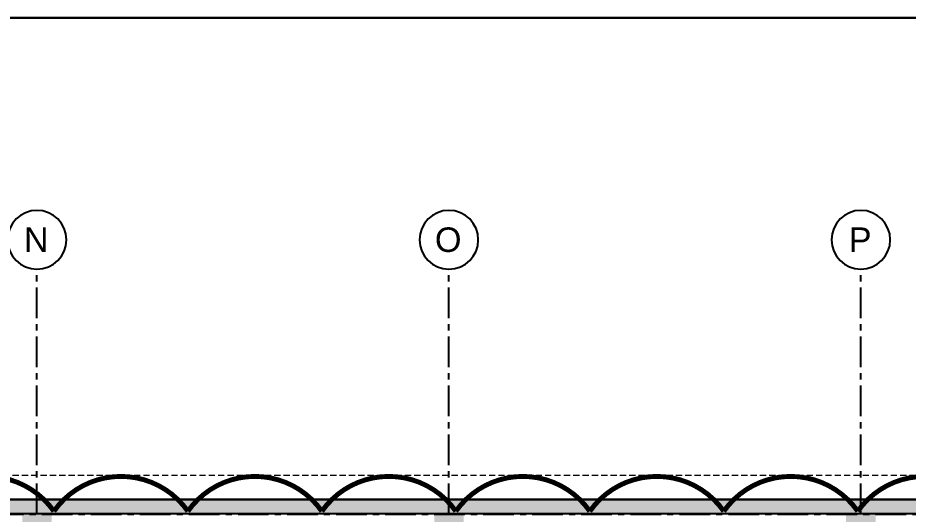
# Model space of a CAD drawing. Header units: millimetres. Extents: x -379292 to 1221486, y 92049 to 447512.
# Drawn here: x -141845 to -123689, y 278119 to 288249 of the extents above; entities that cross this region are included whole.
import ezdxf
from ezdxf.enums import TextEntityAlignment as Align
from ezdxf.lldxf.tags import DXFTag

# ---------------------------------------------------------------- set-up
doc = ezdxf.new("R2010")
doc.units = ezdxf.units.MM
doc.linetypes.add('CENTER', pattern=[2, 1.25, -0.25, 0.25, -0.25])
doc.linetypes.add('HIDDEN', pattern=[9.525, 6.35, -3.175])
for name, color, linetype in [('05_AXIS', 211, 'CENTER'), ('05_AXIS NAME', 7, 'Continuous'), ('05_HATCH CONCRETE', 141, 'Continuous'), ('05_HATCH SOLID-2', 253, 'Continuous'), ('AIRONN ZONLAMA', 4, 'Continuous')]:
    doc.layers.add(name, color=color, linetype=linetype)
doc.layers.add('06_FORMWORK HIDDEN', color=252, linetype='HIDDEN2', lineweight=0)
doc.styles.add('YAZI-5', font='arial.ttf', dxfattribs={"height": 5})
tags = doc.linetypes.add('HIDDEN2', pattern=[0.1875, 0.125, -0.0625]).pattern_tags.tags
tags[6:7] = [DXFTag(74, 4), DXFTag(75, 0), DXFTag(340, '0'), DXFTag(46, 0.0), DXFTag(50, 0.0), DXFTag(44, 0.0), DXFTag(45, 0.0)]
tags[4:5] = [DXFTag(74, 4), DXFTag(75, 0), DXFTag(340, '0'), DXFTag(46, 0.0), DXFTag(50, 0.0), DXFTag(44, 0.0), DXFTag(45, 0.0)]

# ---------------------------------------------------------------- blocks, each defined once
blk = doc.blocks.new('AWAKS ADI')
at = {"layer": '05_AXIS NAME', "color": 2}
blk.add_circle((0, 0), 6, dxfattribs=at)
at = {"layer": '05_AXIS NAME', "style": 'YAZI-5'}
blk.add_attdef('AKSADI', text='', height=5, dxfattribs=at).set_placement((0, 0), align=Align.MIDDLE_CENTER)
blk = doc.blocks.new('202_Aks')
at = {"layer": '05_AXIS', "ltscale": 500}
for p, q in [((99900, 0), (99900, 5000)), ((108300, 0), (108300, 5000)), ((116700, 0), (116700, 5000)), ((-5000, 0), (142900, 0))]:
    blk.add_line(p, q, dxfattribs=at)
at = {"layer": '05_AXIS NAME'}
ref = blk.add_blockref('AWAKS ADI', (99900, 5600), dxfattribs=dict(at, xscale=-100, yscale=100, zscale=100))
ref.add_attrib('AKSADI', 'N', dxfattribs={"height": 500, "style": 'YAZI-5'}).set_placement((99886, 5602), align=Align.MIDDLE_CENTER)
ref = blk.add_blockref('AWAKS ADI', (108300, 5600), dxfattribs=dict(at, xscale=-100, yscale=100, zscale=100))
ref.add_attrib('AKSADI', 'O', dxfattribs={"height": 500, "style": 'YAZI-5'}).set_placement((108286, 5602), align=Align.MIDDLE_CENTER)
ref = blk.add_blockref('AWAKS ADI', (116700, 5600), dxfattribs=dict(at, xscale=-100, yscale=100, zscale=100))
ref.add_attrib('AKSADI', 'P', dxfattribs={"height": 500, "style": 'YAZI-5'}).set_placement((116686, 5602), align=Align.MIDDLE_CENTER)
blk = doc.blocks.new('OtoParkBodrumKatMimari')
at = {"layer": '05_HATCH CONCRETE'}
h = blk.add_hatch(dxfattribs=at)
h.set_pattern_fill('ANSI33', color=8, scale=15, angle=180, style=0)
h.set_pattern_definition([(225, (905000, -3e-07), (67.351921, -67.351921), []), (225, (904932.65, -3e-07), (67.351921, -67.351921), [47.625, -23.8125])])
h.paths.add_polyline_path([(96200, 177300), (96200, 177000), (96800, 177000), (96800, 177300), (104600, 177300), (104600, 177000), (105200, 177000), (105200, 177300), (113000, 177300), (113000, 177000), (113600, 177000), (113600, 177300), (121400, 177300), (121400, 177000), (122000, 177000), (122000, 177300), (127400, 177300), (127400, 177000), (128000, 177000), (128000, 177300), (135000, 177300), (135000, 177000), (135300, 177000), (135300, 172100), (135000, 172100), (135000, 171500), (135300, 171500), (135300, 164100), (135000, 164100), (135000, 163500), (135300, 163500), (135300, 156100), (135000, 156100), (135000, 155500), (135300, 155500), (135300, 148100), (135000, 148100), (135000, 147500), (135300, 147500), (135300, 144600), (135000, 144600), (135000, 144000), (135600, 144000), (135600, 144300), (142600, 144300), (142600, 144000), (142900, 144000), (142900, 140100), (142600, 140100), (142600, 139500), (142900, 139500), (142900, 132100), (142600, 132100), (142600, 131500), (142900, 131500), (142900, 127950), (142600, 127950), (142600, 127350), (142900, 127350), (142900, 124300), (142600, 124300), (142600, 123300), (142900, 123300), (142900, 113800), (142600, 113800), (142600, 112800), (142700, 112800), (142700, 100050), (135550, 100050), (135550, 108100), (135050, 108100), (135050, 83500), (135550, 83500), (135550, 99800), (142700, 99800), (142700, 78800), (142600, 78800), (142600, 77800), (142900, 77800), (142900, 68100), (142600, 68100), (142600, 67500), (143200, 67500), (143200, 144600), (135600, 144600), (135600, 177600), (71000, 177600), (71000, 177000), (71600, 177000), (71600, 177300), (79400, 177300), (79400, 177000), (80000, 177000), (80000, 177300), (87800, 177300), (87800, 177000), (88400, 177000), (88400, 177300)])
at = {"color": 5}
blk.add_lwpolyline([(143200, 67500), (143200, 144600), (135600, 144600), (135600, 177600), (71000, 177600)], dxfattribs=at)
at = {"layer": '05_HATCH SOLID-2', "color": 251, "ltscale": 25}
for points in [[(-8600, 187430), (150500, 187430)], [(150500, -8770), (150500, 187430), (4700, 187430), (4700, 177600), (135600, 177600), (135600, 144600), (143200, 144600), (143200, 59700), (90240, -300), (70300, -300), (63119, 5881)]]:
    blk.add_lwpolyline(points, dxfattribs=at)
at = {"layer": '06_FORMWORK HIDDEN', "linetype": 'HIDDEN', "ltscale": 20}
blk.add_line((4200, 178100), (136100, 178100), dxfattribs=at)
at = {"layer": '05_AXIS'}
blk.add_blockref('202_Aks', (5000, 177300), dxfattribs=at)

msp = doc.modelspace()

# ---------------------------------------------------------------- block references
at = {"color": 8}
msp.add_blockref('OtoParkBodrumKatMimari', (-246354.8, 100818.8), dxfattribs=at)

# ---------------------------------------------------------------- next in the draw order: linework, layer by layer
at = {"color": 30, "const_width": 100}
msp.add_lwpolyline([(-143840.8, 278178.7, -0.5205671), (-141108.9, 278178.7, -0.5205671), (-138377, 278178.7, -0.5205671), (-135645.1, 278178.7, -0.5205671), (-132913.2, 278178.7, -0.5205671), (-130181.3, 278178.7, -0.5205671), (-127449.4, 278178.7, -0.5205671), (-124717.5, 278178.7, -0.5205671), (-121985.6, 278178.7, -0.5205671), (-119253.7, 278178.7, -0.5205671), (-116521.8, 278178.7, -0.5205671), (-113789.9, 278178.7, -0.5205671), (-111058, 278178.7, -0.5205671), (-108326.2, 278178.7, -0.5205671), (-105594.3, 278178.7, -0.5205671), (-102862.4, 278178.7, -0.5205671), (-100130.5, 278178.7, -0.5205671)], format="xyb", dxfattribs=at)
at = {"layer": 'AIRONN ZONLAMA', "color": 2, "ltscale": 25}
msp.add_lwpolyline([(-157954.6, 278134.6), (-121654.6, 278134.6), (-121654.6, 271634.6), (-111104.6, 271634.6), (-111104.6, 245070.5), (-111004.6, 235534.6), (-103454.6, 235534.6), (-103454.6, 232934.6), (-103754.6, 232934.6), (-103754.6, 232334.6), (-103454.6, 232334.6), (-103454.6, 228784.6), (-103754.6, 228784.6), (-103754.6, 228184.6), (-103454.6, 228184.6), (-103454.6, 225134.6), (-103754.6, 225134.6), (-103754.6, 224134.6), (-103454.6, 224134.6), (-103454.6, 214634.6)], dxfattribs=at)

doc.saveas('drawing.dxf')
